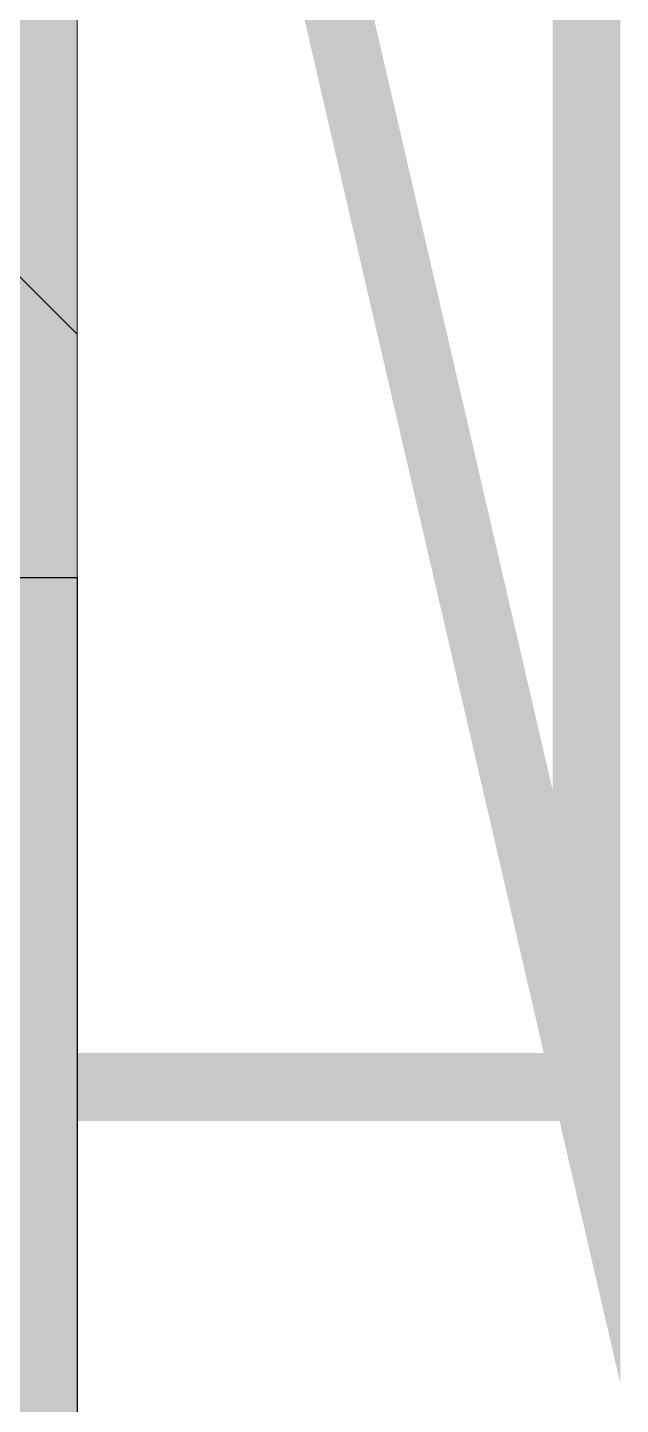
# Model space of a CAD drawing. Header units: millimetres. Extents: x -2842 to 18480, y -2414 to 14540.
# Drawn here: x 14521 to 14870, y -1717 to -906 of the extents above; entities that cross this region are included whole.
import ezdxf

# ---------------------------------------------------------------- set-up
doc = ezdxf.new("R2010")
doc.units = ezdxf.units.MM
doc.header["$LTSCALE"] = 150
doc.linetypes.add('DASHED', pattern=[0.75, 0.5, -0.25])
doc.layers.add('ad-Elevation 10', color=8, linetype='Continuous')
doc.layers.add('ad-Secondary Roof', color=6, linetype='Continuous', true_color=0xff00ff)
doc.layers.add('ad-Verandah', color=7, linetype='Continuous', true_color=0xa57c52)

# ---------------------------------------------------------------- blocks, each defined once
blk = doc.blocks.new('zw$6CCD')
at = {"transparency": 33554559}
h = blk.add_hatch(dxfattribs=at)
h.set_pattern_fill('GRASS', color=74, angle=90)
h.set_pattern_definition([(180, (12995, -15755), (-17.96051, -17.96051), [4.7625, -31.15852]), (135, (12995, -15755), (-17.96051, -17.96051), [4.7625, -20.6375]), (225, (12995, -15755), (17.96051, -17.96051), [4.7625, -20.6375])])
h.paths.add_polyline_path([(9625, -15760), (9625, -14850), (14550, -14850), (14550, -15760)])
h = blk.add_hatch(color=256, dxfattribs=at)
h.dxf.hatch_style = 1
h.set_gradient(color1=(153, 204, 0), color2=(63, 127, 0), tint=1, name='INVSPHERICAL')
h.paths.add_polyline_path([(9625, -15760), (9625, -14850), (14550, -14850), (14550, -15760)])
at = {"layer": 'ad-Verandah', "transparency": 33554534}
h = blk.add_hatch(color=256, dxfattribs=at)
h.dxf.hatch_style = 1
h.paths.add_polyline_path([(6195, -13620), (12120, -13620), (12120, -4745), (13640, -4745), (13640, -8875), (14550, -8875), (14550, -14850), (6195, -14850)])
at = {"layer": 'ad-Verandah', "transparency": 33554687}
h = blk.add_hatch(dxfattribs=at)
h.set_pattern_fill('DOLMIT', color=256, scale=10, angle=90)
h.set_pattern_definition([(90, (6195, -14830), (-63.5, 2e-14), []), (135, (6195, -14830), (-127, -127), [89.8026, -179.605])])
h.paths.add_polyline_path([(6195, -13620), (12120, -13620), (12120, -4745), (13640, -4745), (13640, -8875), (14550, -8875), (14550, -14850), (6195, -14850)])
at = {"layer": 'ad-Elevation 10'}
blk.add_lwpolyline([(9625, -15760), (9625, -14850), (14550, -14850), (14550, -15760)], close=True, dxfattribs=at)
at = {"layer": 'ad-Verandah', "lineweight": 9}
blk.add_lwpolyline([(6195, -13620), (12120, -13620), (12120, -4745), (13640, -4745), (13640, -8875), (14550, -8875), (14550, -14850), (6195, -14850)], close=True, dxfattribs=at)
blk = doc.blocks.new('A$Ca594aa6c')
at = {"layer": 'ad-Secondary Roof', "linetype": 'DASHED', "ltscale": 2, "const_width": 40}
for points in [[(14850, -8425), (14070.7, -11787.5), (14850, -15150)], [(12570, -8425), (10464.63, -11787.5), (12570, -15150), (14850, -15150), (14850, -8425)]]:
    blk.add_lwpolyline(points, close=True, dxfattribs=at)
blk = doc.blocks.new('1625W-Roof Plan')
blk.add_blockref('A$Ca594aa6c', (0, 13620))

msp = doc.modelspace()

# ---------------------------------------------------------------- block references
at = {"layer": 'ad-Verandah'}
msp.add_blockref('zw$6CCD', (0, 13620), dxfattribs=at)

# ---------------------------------------------------------------- next in the draw order: block references
msp.add_blockref('1625W-Roof Plan', (0, 0))

doc.saveas('drawing.dxf')
